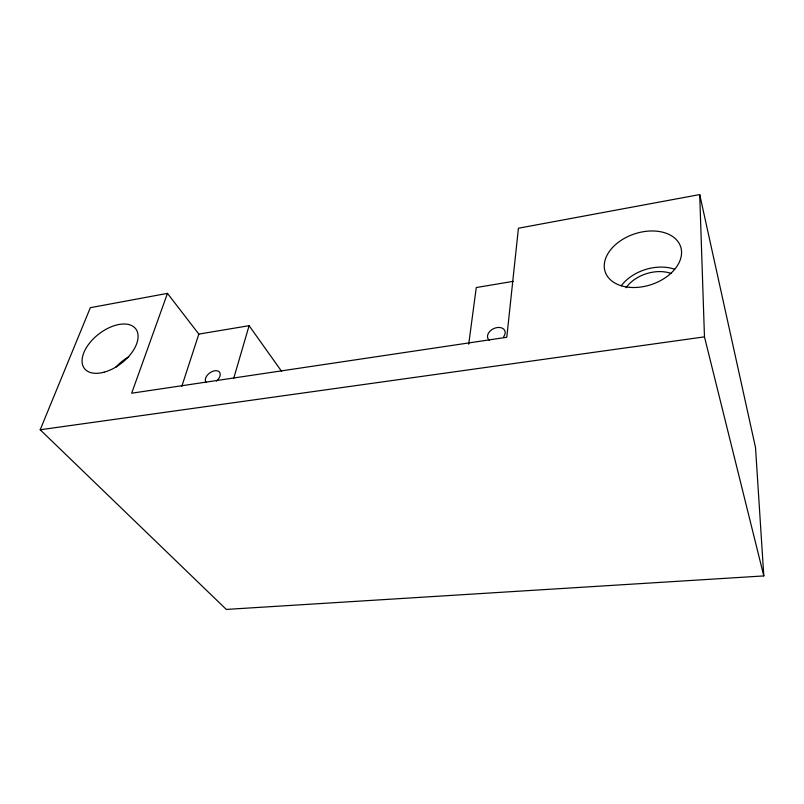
<?xml version="1.0" encoding="UTF-8"?>
<svg xmlns="http://www.w3.org/2000/svg" width="804" height="804" viewBox="0 0 804 804"><rect width="100%" height="100%" fill="white"/><g stroke="black" fill="none" stroke-linecap="round" stroke-linejoin="round"><path stroke-width="1.21" d="M468.712 344.233L476.259 287.551L513.203 281.35M233.652 378.583L249.099 325.68L198.829 334.112L167.463 293.37L90.339 307.681L40.2 429.768L226.296 609.422L763.8 575.925L755.509 447.516L699.711 194.578L518.429 228.225L506.781 337.268L131.665 393.216L167.463 293.37M181.835 386.272L198.829 334.112M40.2 429.768L704.465 336.856L699.711 194.578M249.099 325.68L281.681 371.468M704.465 336.856L763.8 575.925M206.246 382.583A8.452 5.286 -36.6 0 1 209.1 373.398A8.452 5.286 -36.6 0 1 219.281 371.88A8.452 5.286 -36.6 0 1 216.467 381.066M626.014 287.762A31.999 22.17 -17.6 0 1 671.028 273.41M489.485 340.393A9.336 6.502 -25.4 0 1 490.088 331.047A9.336 6.502 -25.4 0 1 502.058 328.052A9.336 6.502 -25.4 0 1 503.605 336.856M115.665 367.388A31.497 18.643 -38.1 0 1 128.73 356.845M621.211 285.832A38.401 26.612 -17.6 0 1 674.646 269.239M104.088 372.192A32.431 18.482 -37.8 0 0 136.77 330.474A32.431 18.482 -37.8 0 0 89.375 343.328A32.431 18.482 -37.8 0 0 104.088 372.192M629.572 287.34A39.768 26.703 -18.4 0 0 681.008 247.944A39.768 26.703 -18.4 0 0 618.135 242.466A39.768 26.703 -18.4 0 0 629.572 287.34"/></g></svg>
